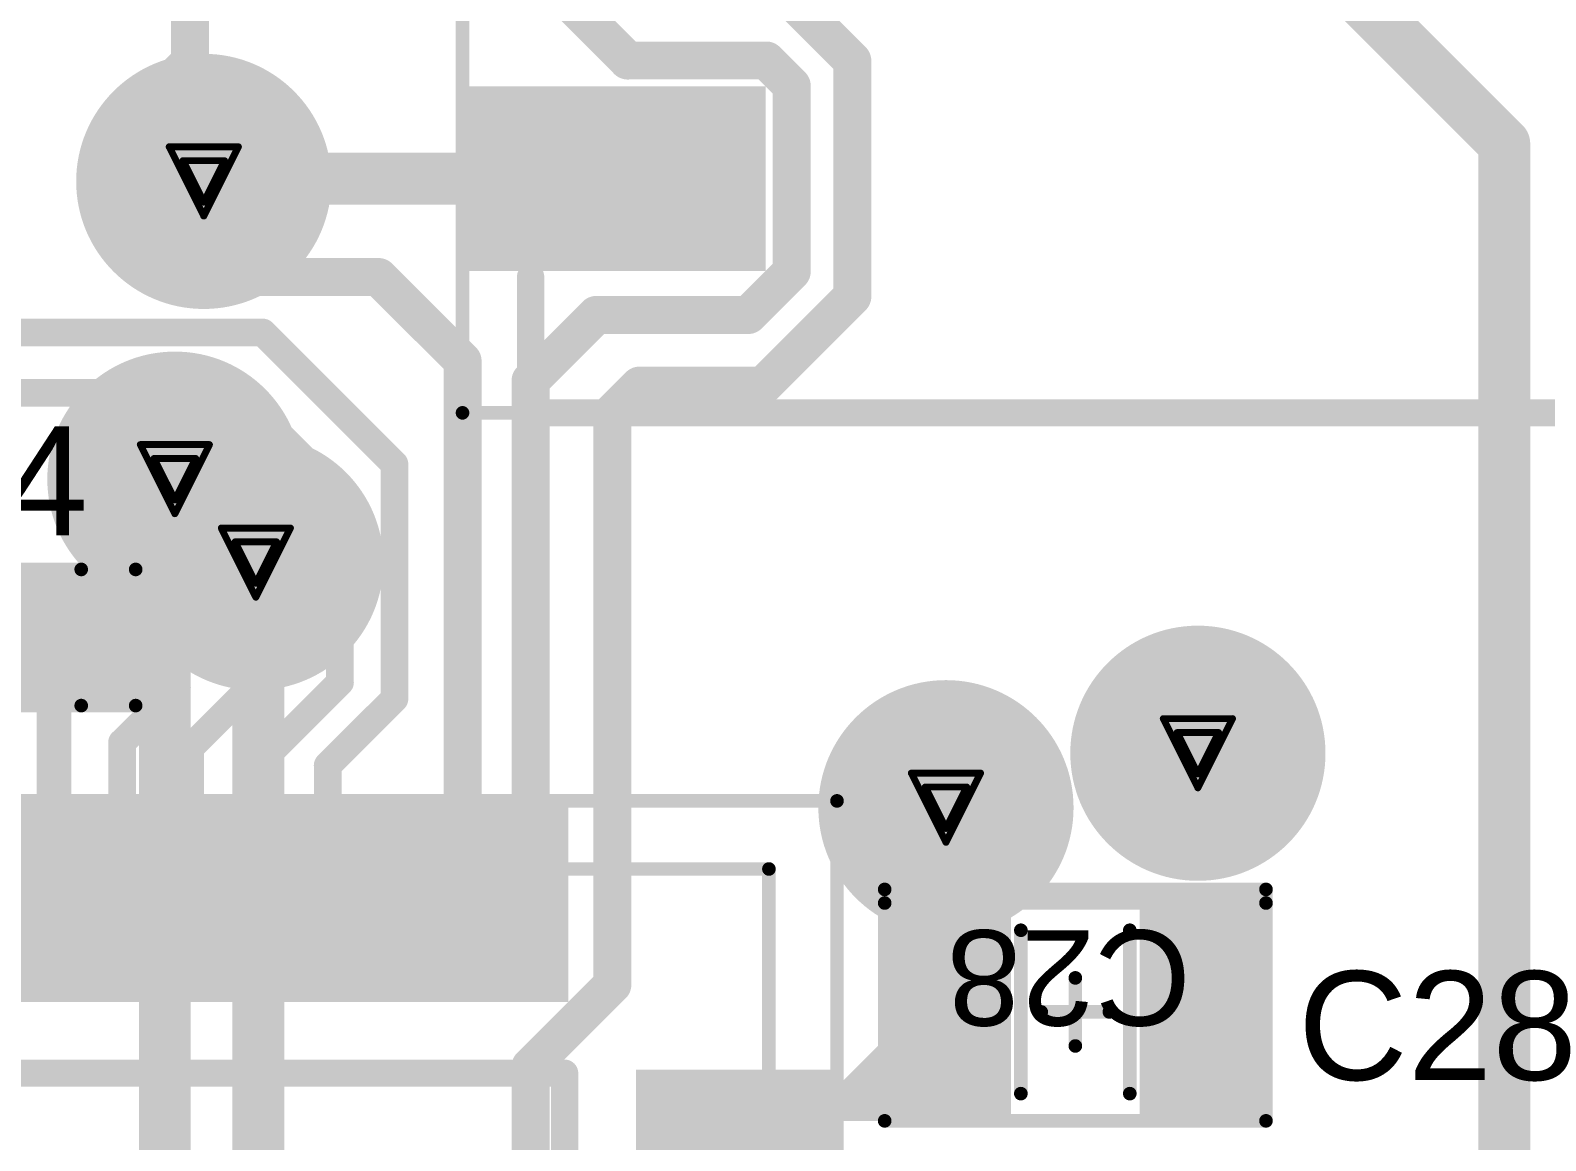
# Model space of a CAD drawing. Header units: inches. Extents: x -21 to 344, y -3 to 240.
# Drawn here: x 59.13 to 70.25, y 50.15 to 58.31 of the extents above; entities that cross this region are included whole.
import ezdxf

# ---------------------------------------------------------------- set-up
doc = ezdxf.new("R2010")
doc.units = ezdxf.units.IN
for name, color, linetype in [('Bottom 3D Body', 216, 'Continuous'), ('Bottom Layer', 5, 'Continuous'), ('Drill Drawing', 1, 'Continuous'), ('Int1 -GND)', 76, 'Continuous'), ('Int2 -PWR)', 16, 'Continuous'), ('Top Component Center', 76, 'Continuous'), ('Top Designator', 56, 'Continuous'), ('Top Layer', 1, 'Continuous'), ('Top Overlay', 2, 'Continuous'), ('Top Paste', 8, 'Continuous'), ('Top Solder', 216, 'Continuous'), ('Via Holes', 16, 'Continuous')]:
    doc.layers.add(name, color=color, linetype=linetype)
doc.styles.add('Arial', font='', dxfattribs={"height": 0.2})
doc.styles.get('Arial').set_extended_font_data('Arial')

# ---------------------------------------------------------------- blocks, each defined once
blk = doc.blocks.new('LQFP48_11')
at = {"layer": 'Top Layer'}
for points in [[(-2.9, 4.85), (-2.6, 4.85), (-2.6, 3.65), (-2.9, 3.65)], [(-4.85, 2.6), (-4.85, 2.9), (-3.65, 2.9), (-3.65, 2.6)], [(-4.85, 2.1), (-4.85, 2.4), (-3.65, 2.4), (-3.65, 2.1)], [(-4.85, 1.6), (-4.85, 1.9), (-3.65, 1.9), (-3.65, 1.6)], [(-4.85, 1.1), (-4.85, 1.4), (-3.65, 1.4), (-3.65, 1.1)], [(-4.85, 0.6), (-4.85, 0.9), (-3.65, 0.9), (-3.65, 0.6)], [(-4.85, 0.1), (-4.85, 0.4), (-3.65, 0.4), (-3.65, 0.1)], [(-4.85, -0.4), (-4.85, -0.1), (-3.65, -0.1), (-3.65, -0.4)], [(-4.85, -0.9), (-4.85, -0.6), (-3.65, -0.6), (-3.65, -0.9)]]:
    blk.add_hatch(color=1, dxfattribs=at).paths.add_polyline_path(points)
at = {"layer": 'Top Paste'}
for points in [[(-3.027, 4.977), (-2.473, 4.977), (-2.473, 3.523), (-3.027, 3.523)], [(-2.527, 4.977), (-1.973, 4.977), (-1.973, 3.523), (-2.527, 3.523)], [(-4.977, 2.473), (-4.977, 3.027), (-3.523, 3.027), (-3.523, 2.473)], [(-4.977, 1.973), (-4.977, 2.527), (-3.523, 2.527), (-3.523, 1.973)], [(-4.977, 1.473), (-4.977, 2.027), (-3.523, 2.027), (-3.523, 1.473)], [(-4.977, 0.973), (-4.977, 1.527), (-3.523, 1.527), (-3.523, 0.973)], [(-4.977, 0.473), (-4.977, 1.027), (-3.523, 1.027), (-3.523, 0.473)], [(-4.977, -0.027), (-4.977, 0.527), (-3.523, 0.527), (-3.523, -0.027)], [(-4.977, -0.527), (-4.977, 0.027), (-3.523, 0.027), (-3.523, -0.527)], [(-4.977, -1.027), (-4.977, -0.473), (-3.523, -0.473), (-3.523, -1.027)]]:
    blk.add_hatch(color=8, dxfattribs=at).paths.add_polyline_path(points)
at = {"layer": 'Top Solder'}
for points in [[(-2.95, 4.9), (-2.55, 4.9), (-2.55, 3.6), (-2.95, 3.6)], [(-4.9, 2.55), (-4.9, 2.95), (-3.6, 2.95), (-3.6, 2.55)], [(-4.9, 2.05), (-4.9, 2.45), (-3.6, 2.45), (-3.6, 2.05)], [(-4.9, 1.55), (-4.9, 1.95), (-3.6, 1.95), (-3.6, 1.55)], [(-4.9, 1.05), (-4.9, 1.45), (-3.6, 1.45), (-3.6, 1.05)], [(-4.9, 0.55), (-4.9, 0.95), (-3.6, 0.95), (-3.6, 0.55)], [(-4.9, 0.05), (-4.9, 0.45), (-3.6, 0.45), (-3.6, 0.05)], [(-4.9, -0.45), (-4.9, -0.05), (-3.6, -0.05), (-3.6, -0.45)], [(-4.9, -0.95), (-4.9, -0.55), (-3.6, -0.55), (-3.6, -0.95)]]:
    blk.add_hatch(color=216, dxfattribs=at).paths.add_polyline_path(points)
at = {"layer": 'Bottom 3D Body'}
for points in [[(-4.5, -4.5, 0.1, 0.1, 0), (-4.5, 4.5, 0.1, 0.1, 0)], [(4.5, 4.5, 0.1, 0.1, 0), (-4.5, 4.5, 0.1, 0.1, 0)]]:
    blk.add_lwpolyline(points, format="xyseb", dxfattribs=at)
blk.add_lwpolyline([(-4.525, 4.5, 0.05, 0.05, 1), (-4.475, 4.5, 0.05, 0.05, 1)], format="xyseb", close=True, dxfattribs=at)
blk.add_lwpolyline([(-4.525, 4.5, 0.05, 0.05, 1), (-4.475, 4.5, 0.05, 0.05, 1)], format="xyseb", close=True, dxfattribs=at)
at = {"layer": 'Top Component Center'}
for points in [[(-5, -5, 0.1, 0.1, 0), (-5, 5, 0.1, 0.1, 0)], [(5, 5, 0.1, 0.1, 0), (-5, 5, 0.1, 0.1, 0)]]:
    blk.add_lwpolyline(points, format="xyseb", dxfattribs=at)
blk.add_lwpolyline([(-5.025, 5, 0.05, 0.05, 1), (-4.975, 5, 0.05, 0.05, 1)], format="xyseb", close=True, dxfattribs=at)
blk.add_lwpolyline([(-5.025, 5, 0.05, 0.05, 1), (-4.975, 5, 0.05, 0.05, 1)], format="xyseb", close=True, dxfattribs=at)
at = {"layer": 'Top Designator'}
for points in [[(-5, -5, 0.1, 0.1, 0), (-5, 5, 0.1, 0.1, 0)], [(5, 5, 0.1, 0.1, 0), (-5, 5, 0.1, 0.1, 0)]]:
    blk.add_lwpolyline(points, format="xyseb", dxfattribs=at)
blk.add_lwpolyline([(-5.025, 5, 0.05, 0.05, 1), (-4.975, 5, 0.05, 0.05, 1)], format="xyseb", close=True, dxfattribs=at)
blk.add_lwpolyline([(-5.025, 5, 0.05, 0.05, 1), (-4.975, 5, 0.05, 0.05, 1)], format="xyseb", close=True, dxfattribs=at)
at = {"layer": 'Top Overlay'}
for points in [[(-3, -2, 0.2, 0.2, 0), (-3, 3, 0.2, 0.2, 0)], [(3, 3, 0.2, 0.2, 0), (-3, 3, 0.2, 0.2, 0)]]:
    blk.add_lwpolyline(points, format="xyseb", dxfattribs=at)
blk.add_lwpolyline([(-3.05, 3, 0.1, 0.1, 1), (-2.95, 3, 0.1, 0.1, 1)], format="xyseb", close=True, dxfattribs=at)
blk.add_lwpolyline([(-3.05, 3, 0.1, 0.1, 1), (-2.95, 3, 0.1, 0.1, 1)], format="xyseb", close=True, dxfattribs=at)
blk = doc.blocks.new('RES_0603_43')
at = {"layer": 'Top Layer'}
for points in [[(-1.283, 0.394), (-0.318, 0.394), (-0.318, -0.394), (-1.283, -0.394)], [(0.318, 0.394), (1.283, 0.394), (1.283, -0.394), (0.318, -0.394)]]:
    blk.add_hatch(color=1, dxfattribs=at).paths.add_polyline_path(points)
at = {"layer": 'Top Paste'}
for points in [[(-1.41, 0.521), (-0.191, 0.521), (-0.191, -0.521), (-1.41, -0.521)], [(0.191, 0.521), (1.41, 0.521), (1.41, -0.521), (0.191, -0.521)]]:
    blk.add_hatch(color=8, dxfattribs=at).paths.add_polyline_path(points)
at = {"layer": 'Top Solder'}
for points in [[(-1.333, 0.444), (-0.268, 0.444), (-0.268, -0.444), (-1.333, -0.444)], [(0.268, 0.444), (1.333, 0.444), (1.333, -0.444), (0.268, -0.444)]]:
    blk.add_hatch(color=216, dxfattribs=at).paths.add_polyline_path(points)
at = {"layer": 'Bottom 3D Body'}
for points in [[(-1, -0.5, 0.1, 0.1, 0), (-1, 0.5, 0.1, 0.1, 0)], [(-1, 0.5, 0.1, 0.1, 0), (1, 0.5, 0.1, 0.1, 0)], [(1, -0.5, 0.1, 0.1, 0), (1, 0.5, 0.1, 0.1, 0)], [(-1, -0.5, 0.1, 0.1, 0), (1, -0.5, 0.1, 0.1, 0)]]:
    blk.add_lwpolyline(points, format="xyseb", dxfattribs=at)
for points in [[(-1.025, 0.5, 0.05, 0.05, 1), (-0.975, 0.5, 0.05, 0.05, 1)], [(-1.025, 0.5, 0.05, 0.05, 1), (-0.975, 0.5, 0.05, 0.05, 1)], [(0.975, 0.5, 0.05, 0.05, 1), (1.025, 0.5, 0.05, 0.05, 1)], [(0.975, 0.5, 0.05, 0.05, 1), (1.025, 0.5, 0.05, 0.05, 1)], [(-1.025, -0.5, 0.05, 0.05, 1), (-0.975, -0.5, 0.05, 0.05, 1)], [(-1.025, -0.5, 0.05, 0.05, 1), (-0.975, -0.5, 0.05, 0.05, 1)], [(0.975, -0.5, 0.05, 0.05, 1), (1.025, -0.5, 0.05, 0.05, 1)], [(0.975, -0.5, 0.05, 0.05, 1), (1.025, -0.5, 0.05, 0.05, 1)]]:
    blk.add_lwpolyline(points, format="xyseb", close=True, dxfattribs=at)
at = {"layer": 'Top Component Center'}
for points in [[(-1.4, 0.5, 0.1, 0.1, 0), (1.4, 0.5, 0.1, 0.1, 0)], [(-1.4, -0.5, 0.1, 0.1, 0), (-1.4, 0.5, 0.1, 0.1, 0)], [(1.4, -0.5, 0.1, 0.1, 0), (1.4, 0.5, 0.1, 0.1, 0)], [(0, -0.2, 0.1, 0.1, 0), (0, 0.2, 0.1, 0.1, 0)], [(-0.2, 0, 0.1, 0.1, 0), (0.2, 0, 0.1, 0.1, 0)], [(-1.4, -0.5, 0.1, 0.1, 0), (1.4, -0.5, 0.1, 0.1, 0)]]:
    blk.add_lwpolyline(points, format="xyseb", dxfattribs=at)
for points in [[(-1.425, 0.5, 0.05, 0.05, 1), (-1.375, 0.5, 0.05, 0.05, 1)], [(-1.425, 0.5, 0.05, 0.05, 1), (-1.375, 0.5, 0.05, 0.05, 1)], [(1.375, 0.5, 0.05, 0.05, 1), (1.425, 0.5, 0.05, 0.05, 1)], [(1.375, 0.5, 0.05, 0.05, 1), (1.425, 0.5, 0.05, 0.05, 1)], [(-0.025, 0.2, 0.05, 0.05, 1), (0.025, 0.2, 0.05, 0.05, 1)], [(-0.225, 0, 0.05, 0.05, 1), (-0.175, 0, 0.05, 0.05, 1)], [(0.175, 0, 0.05, 0.05, 1), (0.225, 0, 0.05, 0.05, 1)], [(-0.025, -0.2, 0.05, 0.05, 1), (0.025, -0.2, 0.05, 0.05, 1)], [(-1.425, -0.5, 0.05, 0.05, 1), (-1.375, -0.5, 0.05, 0.05, 1)], [(-1.425, -0.5, 0.05, 0.05, 1), (-1.375, -0.5, 0.05, 0.05, 1)], [(1.375, -0.5, 0.05, 0.05, 1), (1.425, -0.5, 0.05, 0.05, 1)], [(1.375, -0.5, 0.05, 0.05, 1), (1.425, -0.5, 0.05, 0.05, 1)]]:
    blk.add_lwpolyline(points, format="xyseb", close=True, dxfattribs=at)
at = {"layer": 'Top Designator'}
for points in [[(-1.4, 0.5, 0.1, 0.1, 0), (1.4, 0.5, 0.1, 0.1, 0)], [(-1.4, -0.5, 0.1, 0.1, 0), (-1.4, 0.5, 0.1, 0.1, 0)], [(1.4, -0.5, 0.1, 0.1, 0), (1.4, 0.5, 0.1, 0.1, 0)], [(-1.4, -0.5, 0.1, 0.1, 0), (1.4, -0.5, 0.1, 0.1, 0)]]:
    blk.add_lwpolyline(points, format="xyseb", dxfattribs=at)
for points in [[(-1.425, 0.5, 0.05, 0.05, 1), (-1.375, 0.5, 0.05, 0.05, 1)], [(-1.425, 0.5, 0.05, 0.05, 1), (-1.375, 0.5, 0.05, 0.05, 1)], [(1.375, 0.5, 0.05, 0.05, 1), (1.425, 0.5, 0.05, 0.05, 1)], [(1.375, 0.5, 0.05, 0.05, 1), (1.425, 0.5, 0.05, 0.05, 1)], [(-1.425, -0.5, 0.05, 0.05, 1), (-1.375, -0.5, 0.05, 0.05, 1)], [(-1.425, -0.5, 0.05, 0.05, 1), (-1.375, -0.5, 0.05, 0.05, 1)], [(1.375, -0.5, 0.05, 0.05, 1), (1.425, -0.5, 0.05, 0.05, 1)], [(1.375, -0.5, 0.05, 0.05, 1), (1.425, -0.5, 0.05, 0.05, 1)]]:
    blk.add_lwpolyline(points, format="xyseb", close=True, dxfattribs=at)
at = {"layer": 'Top Overlay'}
for points in [[(-1.4, 0.5, 0.1, 0.1, 0), (1.4, 0.5, 0.1, 0.1, 0)], [(-1.4, -0.5, 0.1, 0.1, 0), (-1.4, 0.5, 0.1, 0.1, 0)], [(1.4, -0.5, 0.1, 0.1, 0), (1.4, 0.5, 0.1, 0.1, 0)], [(-1.4, -0.5, 0.1, 0.1, 0), (1.4, -0.5, 0.1, 0.1, 0)]]:
    blk.add_lwpolyline(points, format="xyseb", dxfattribs=at)
for points in [[(-1.425, 0.5, 0.05, 0.05, 1), (-1.375, 0.5, 0.05, 0.05, 1)], [(-1.425, 0.5, 0.05, 0.05, 1), (-1.375, 0.5, 0.05, 0.05, 1)], [(1.375, 0.5, 0.05, 0.05, 1), (1.425, 0.5, 0.05, 0.05, 1)], [(1.375, 0.5, 0.05, 0.05, 1), (1.425, 0.5, 0.05, 0.05, 1)], [(-1.425, -0.5, 0.05, 0.05, 1), (-1.375, -0.5, 0.05, 0.05, 1)], [(-1.425, -0.5, 0.05, 0.05, 1), (-1.375, -0.5, 0.05, 0.05, 1)], [(1.375, -0.5, 0.05, 0.05, 1), (1.425, -0.5, 0.05, 0.05, 1)], [(1.375, -0.5, 0.05, 0.05, 1), (1.425, -0.5, 0.05, 0.05, 1)]]:
    blk.add_lwpolyline(points, format="xyseb", close=True, dxfattribs=at)
at = {"layer": 'Top Designator', "style": 'Arial'}
blk.add_text('R14', height=0.4, rotation=360, dxfattribs=at).set_placement((-0.8, -0.3))
blk = doc.blocks.new('PINHEADER1X5_RA_65')
at = {"layer": 'Top Layer'}
blk.add_hatch(color=1, dxfattribs=at).paths.add_polyline_path([(-5.63, 1), (-4.53, 1), (-4.53, -1), (-5.63, -1)])
at = {"layer": 'Top Paste'}
blk.add_hatch(color=8, dxfattribs=at).paths.add_polyline_path([(-5.757, 1.127), (-4.403, 1.127), (-4.403, -1.127), (-5.757, -1.127)])
at = {"layer": 'Top Solder'}
blk.add_hatch(color=216, dxfattribs=at).paths.add_polyline_path([(-5.68, 1.05), (-4.48, 1.05), (-4.48, -1.05), (-5.68, -1.05)])
at = {"layer": 'Top Component Center'}
for points in [[(-6.8, 1.1, 0.1, 0.1, 0), (-6.8, -11.7, 0.1, 0.1, 0)], [(-6.8, 1.1, 0.1, 0.1, 0), (6.8, 1.1, 0.1, 0.1, 0)]]:
    blk.add_lwpolyline(points, format="xyseb", dxfattribs=at)
blk.add_lwpolyline([(-6.825, 1.1, 0.05, 0.05, 1), (-6.775, 1.1, 0.05, 0.05, 1)], format="xyseb", close=True, dxfattribs=at)
blk.add_lwpolyline([(-6.825, 1.1, 0.05, 0.05, 1), (-6.775, 1.1, 0.05, 0.05, 1)], format="xyseb", close=True, dxfattribs=at)
at = {"layer": 'Top Designator'}
for points in [[(-6.8, 1.1, 0.1, 0.1, 0), (-6.8, -11.7, 0.1, 0.1, 0)], [(-6.8, 1.1, 0.1, 0.1, 0), (6.8, 1.1, 0.1, 0.1, 0)]]:
    blk.add_lwpolyline(points, format="xyseb", dxfattribs=at)
blk.add_lwpolyline([(-6.825, 1.1, 0.05, 0.05, 1), (-6.775, 1.1, 0.05, 0.05, 1)], format="xyseb", close=True, dxfattribs=at)
blk.add_lwpolyline([(-6.825, 1.1, 0.05, 0.05, 1), (-6.775, 1.1, 0.05, 0.05, 1)], format="xyseb", close=True, dxfattribs=at)
at = {"layer": 'Top Overlay'}
for points in [[(-6.8, 0.6, 0.2, 0.2, 0), (-6.8, -11.7, 0.2, 0.2, 0)], [(-6.8, 0.6, 0.2, 0.2, 0), (-5.8, 0.6, 0.2, 0.2, 0)]]:
    blk.add_lwpolyline(points, format="xyseb", dxfattribs=at)
for points in [[(-6.85, 0.6, 0.1, 0.1, 1), (-6.75, 0.6, 0.1, 0.1, 1)], [(-6.85, 0.6, 0.1, 0.1, 1), (-6.75, 0.6, 0.1, 0.1, 1)], [(-5.85, 0.6, 0.1, 0.1, 1), (-5.75, 0.6, 0.1, 0.1, 1)]]:
    blk.add_lwpolyline(points, format="xyseb", close=True, dxfattribs=at)
blk = doc.blocks.new('CAP_0805_98')
at = {"layer": 'Top Layer'}
for points in [[(-1.3, 0.65), (-0.6, 0.65), (-0.6, -0.65), (-1.3, -0.65)], [(0.6, 0.65), (1.3, 0.65), (1.3, -0.65), (0.6, -0.65)]]:
    blk.add_hatch(color=1, dxfattribs=at).paths.add_polyline_path(points)
at = {"layer": 'Top Paste'}
for points in [[(-1.427, 0.777), (-0.473, 0.777), (-0.473, -0.777), (-1.427, -0.777)], [(0.473, 0.777), (1.427, 0.777), (1.427, -0.777), (0.473, -0.777)]]:
    blk.add_hatch(color=8, dxfattribs=at).paths.add_polyline_path(points)
at = {"layer": 'Top Solder'}
for points in [[(-1.35, 0.7), (-0.55, 0.7), (-0.55, -0.7), (-1.35, -0.7)], [(0.55, 0.7), (1.35, 0.7), (1.35, -0.7), (0.55, -0.7)]]:
    blk.add_hatch(color=216, dxfattribs=at).paths.add_polyline_path(points)
at = {"layer": 'Top Component Center'}
for points in [[(-1.4, 0.8, 0.1, 0.1, 0), (-1.4, -0.9, 0.1, 0.1, 0)], [(1.4, 0.8, 0.1, 0.1, 0), (-1.4, 0.8, 0.1, 0.1, 0)], [(1.4, 0.8, 0.1, 0.1, 0), (1.4, -0.9, 0.1, 0.1, 0)], [(0, 0.25, 0.1, 0.1, 0), (0, -0.25, 0.1, 0.1, 0)], [(0.25, 0, 0.1, 0.1, 0), (-0.25, 0, 0.1, 0.1, 0)], [(1.4, -0.9, 0.1, 0.1, 0), (-1.4, -0.9, 0.1, 0.1, 0)]]:
    blk.add_lwpolyline(points, format="xyseb", dxfattribs=at)
for points in [[(-1.425, 0.8, 0.05, 0.05, 1), (-1.375, 0.8, 0.05, 0.05, 1)], [(-1.425, 0.8, 0.05, 0.05, 1), (-1.375, 0.8, 0.05, 0.05, 1)], [(1.375, 0.8, 0.05, 0.05, 1), (1.425, 0.8, 0.05, 0.05, 1)], [(1.375, 0.8, 0.05, 0.05, 1), (1.425, 0.8, 0.05, 0.05, 1)], [(-0.025, 0.25, 0.05, 0.05, 1), (0.025, 0.25, 0.05, 0.05, 1)], [(-0.275, 0, 0.05, 0.05, 1), (-0.225, 0, 0.05, 0.05, 1)], [(0.225, 0, 0.05, 0.05, 1), (0.275, 0, 0.05, 0.05, 1)], [(-0.025, -0.25, 0.05, 0.05, 1), (0.025, -0.25, 0.05, 0.05, 1)], [(-1.425, -0.9, 0.05, 0.05, 1), (-1.375, -0.9, 0.05, 0.05, 1)], [(-1.425, -0.9, 0.05, 0.05, 1), (-1.375, -0.9, 0.05, 0.05, 1)], [(1.375, -0.9, 0.05, 0.05, 1), (1.425, -0.9, 0.05, 0.05, 1)], [(1.375, -0.9, 0.05, 0.05, 1), (1.425, -0.9, 0.05, 0.05, 1)]]:
    blk.add_lwpolyline(points, format="xyseb", close=True, dxfattribs=at)
at = {"layer": 'Top Designator'}
for points in [[(1.4, 0.8, 0.1, 0.1, 0), (-1.4, 0.8, 0.1, 0.1, 0)], [(-1.4, 0.8, 0.1, 0.1, 0), (-1.4, -0.8, 0.1, 0.1, 0)], [(1.4, 0.8, 0.1, 0.1, 0), (1.4, -0.8, 0.1, 0.1, 0)], [(1.4, -0.8, 0.1, 0.1, 0), (-1.4, -0.8, 0.1, 0.1, 0)]]:
    blk.add_lwpolyline(points, format="xyseb", dxfattribs=at)
for points in [[(-1.425, 0.8, 0.05, 0.05, 1), (-1.375, 0.8, 0.05, 0.05, 1)], [(-1.425, 0.8, 0.05, 0.05, 1), (-1.375, 0.8, 0.05, 0.05, 1)], [(1.375, 0.8, 0.05, 0.05, 1), (1.425, 0.8, 0.05, 0.05, 1)], [(1.375, 0.8, 0.05, 0.05, 1), (1.425, 0.8, 0.05, 0.05, 1)], [(-1.425, -0.8, 0.05, 0.05, 1), (-1.375, -0.8, 0.05, 0.05, 1)], [(-1.425, -0.8, 0.05, 0.05, 1), (-1.375, -0.8, 0.05, 0.05, 1)], [(1.375, -0.8, 0.05, 0.05, 1), (1.425, -0.8, 0.05, 0.05, 1)], [(1.375, -0.8, 0.05, 0.05, 1), (1.425, -0.8, 0.05, 0.05, 1)]]:
    blk.add_lwpolyline(points, format="xyseb", close=True, dxfattribs=at)
at = {"layer": 'Top Overlay'}
for points in [[(-0.4, 0.6, 0.1, 0.1, 0), (-0.4, -0.6, 0.1, 0.1, 0)], [(0.4, 0.6, 0.1, 0.1, 0), (0.4, -0.6, 0.1, 0.1, 0)]]:
    blk.add_lwpolyline(points, format="xyseb", dxfattribs=at)
for points in [[(-0.425, 0.6, 0.05, 0.05, 1), (-0.375, 0.6, 0.05, 0.05, 1)], [(0.375, 0.6, 0.05, 0.05, 1), (0.425, 0.6, 0.05, 0.05, 1)], [(-0.425, -0.6, 0.05, 0.05, 1), (-0.375, -0.6, 0.05, 0.05, 1)], [(0.375, -0.6, 0.05, 0.05, 1), (0.425, -0.6, 0.05, 0.05, 1)]]:
    blk.add_lwpolyline(points, format="xyseb", close=True, dxfattribs=at)
at = {"layer": 'Top Designator', "style": 'Arial'}
blk.add_text('C28', height=0.7, dxfattribs=at).set_placement((-0.85, -0.6))

msp = doc.modelspace()

# ---------------------------------------------------------------- hatches: boundary and pattern name
at = {"layer": 'Bottom Layer'}
h = msp.add_hatch(color=5, dxfattribs=at)
edge = h.paths.add_edge_path()
edge.add_arc((60.4, 57.2), 0.3, 0, 360)
h = msp.add_hatch(color=5, dxfattribs=at)
edge = h.paths.add_edge_path()
edge.add_arc((60.188, 55.013), 0.3, 0, 360)
h = msp.add_hatch(color=5, dxfattribs=at)
edge = h.paths.add_edge_path()
edge.add_arc((60.782, 54.4), 0.3, 0, 360)
h = msp.add_hatch(color=5, dxfattribs=at)
edge = h.paths.add_edge_path()
edge.add_arc((67.7, 53), 0.3, 0, 360)
h = msp.add_hatch(color=5, dxfattribs=at)
edge = h.paths.add_edge_path()
edge.add_arc((65.85, 52.6), 0.3, 0, 360)
at = {"layer": 'Int1 -GND)'}
h = msp.add_hatch(color=7, dxfattribs=at)
edge = h.paths.add_edge_path()
edge.add_arc((60.4, 57.2), 0.937, 0, 360)
h = msp.add_hatch(color=7, dxfattribs=at)
edge = h.paths.add_edge_path()
edge.add_arc((60.188, 55.013), 0.937, 0, 360)
h = msp.add_hatch(color=7, dxfattribs=at)
edge = h.paths.add_edge_path()
edge.add_arc((60.782, 54.4), 0.937, 0, 360)
h = msp.add_hatch(color=7, dxfattribs=at)
edge = h.paths.add_edge_path()
edge.add_arc((65.85, 52.6), 0.937, 0, 360)
at = {"layer": 'Int2 -PWR)'}
h = msp.add_hatch(color=7, dxfattribs=at)
edge = h.paths.add_edge_path()
edge.add_arc((60.188, 55.013), 0.937, 0, 360)
h = msp.add_hatch(color=7, dxfattribs=at)
edge = h.paths.add_edge_path()
edge.add_arc((60.782, 54.4), 0.937, 0, 360)
h = msp.add_hatch(color=7, dxfattribs=at)
edge = h.paths.add_edge_path()
edge.add_arc((67.7, 53), 0.937, 0, 360)
at = {"layer": 'Top Layer'}
h = msp.add_hatch(color=1, dxfattribs=at)
edge = h.paths.add_edge_path()
edge.add_arc((60.4, 57.2), 0.3, 0, 360)
h = msp.add_hatch(color=1, dxfattribs=at)
edge = h.paths.add_edge_path()
edge.add_arc((60.188, 55.013), 0.3, 0, 360)
h = msp.add_hatch(color=1, dxfattribs=at)
edge = h.paths.add_edge_path()
edge.add_arc((60.782, 54.4), 0.3, 0, 360)
h = msp.add_hatch(color=1, dxfattribs=at)
edge = h.paths.add_edge_path()
edge.add_arc((67.7, 53), 0.3, 0, 360)
h = msp.add_hatch(color=1, dxfattribs=at)
edge = h.paths.add_edge_path()
edge.add_arc((65.85, 52.6), 0.3, 0, 360)
msp.add_hatch(color=1, dxfattribs=at).paths.add_polyline_path([(66, 50.3), (63.7, 50.3), (63.7, 50.6), (65.1, 50.6), (65.5, 51), (65.5, 51.7), (66.2, 51.7), (66.2, 50.5)])
at = {"layer": 'Via Holes'}
h = msp.add_hatch(color=7, dxfattribs=at)
edge = h.paths.add_edge_path()
edge.add_arc((60.4, 57.2), 0.175, 0, 360)
h = msp.add_hatch(color=7, dxfattribs=at)
edge = h.paths.add_edge_path()
edge.add_arc((60.188, 55.013), 0.175, 0, 360)
h = msp.add_hatch(color=7, dxfattribs=at)
edge = h.paths.add_edge_path()
edge.add_arc((60.782, 54.4), 0.175, 0, 360)
h = msp.add_hatch(color=7, dxfattribs=at)
edge = h.paths.add_edge_path()
edge.add_arc((67.7, 53), 0.175, 0, 360)
h = msp.add_hatch(color=7, dxfattribs=at)
edge = h.paths.add_edge_path()
edge.add_arc((65.85, 52.6), 0.175, 0, 360)

# ---------------------------------------------------------------- linework, layer by layer
at = {"layer": 'Bottom Layer'}
for points in [[(64.527, 62.9, 0.381, 0.381, 0), (69.95, 57.477, 0.381, 0.381, 0)], [(69.95, 45.85, 0.381, 0.381, 0), (69.95, 57.477, 0.381, 0.381, 0)], [(60.146, 54.971, 0.381, 0.381, 0), (60.188, 55.013, 0.381, 0.381, 0)], [(60.146, 54.708, 0.381, 0.381, 0), (60.146, 54.971, 0.381, 0.381, 0)], [(60.114, 54.677, 0.381, 0.381, 0), (60.146, 54.708, 0.381, 0.381, 0)], [(60.114, 30.814, 0.381, 0.381, 0), (60.114, 54.677, 0.381, 0.381, 0)], [(60.782, 54.4, 0.381, 0.381, 0), (60.8, 54.382, 0.381, 0.381, 0)], [(60.8, 42.732, 0.381, 0.381, 0), (60.8, 54.382, 0.381, 0.381, 0)]]:
    msp.add_lwpolyline(points, format="xyseb", dxfattribs=at)
for points in [[(69.855, 57.477, 0.191, 0.191, 1), (70.045, 57.477, 0.191, 0.191, 1)], [(69.855, 57.477, 0.191, 0.191, 1), (70.045, 57.477, 0.191, 0.191, 1)], [(60.092, 55.013, 0.191, 0.191, 1), (60.283, 55.013, 0.191, 0.191, 1)], [(60.05, 54.971, 0.191, 0.191, 1), (60.241, 54.971, 0.191, 0.191, 1)], [(60.05, 54.971, 0.191, 0.191, 1), (60.241, 54.971, 0.191, 0.191, 1)], [(60.019, 54.677, 0.191, 0.191, 1), (60.209, 54.677, 0.191, 0.191, 1)], [(60.019, 54.677, 0.191, 0.191, 1), (60.209, 54.677, 0.191, 0.191, 1)], [(60.05, 54.708, 0.191, 0.191, 1), (60.241, 54.708, 0.191, 0.191, 1)], [(60.05, 54.708, 0.191, 0.191, 1), (60.241, 54.708, 0.191, 0.191, 1)], [(60.687, 54.4, 0.191, 0.191, 1), (60.878, 54.4, 0.191, 0.191, 1)], [(60.705, 54.382, 0.191, 0.191, 1), (60.895, 54.382, 0.191, 0.191, 1)], [(60.705, 54.382, 0.191, 0.191, 1), (60.895, 54.382, 0.191, 0.191, 1)]]:
    msp.add_lwpolyline(points, format="xyseb", close=True, dxfattribs=at)
at = {"layer": 'Drill Drawing'}
for points in [[(60.146, 57.454, 0.0508, 0.0508, 0), (60.654, 57.454, 0.0508, 0.0508, 0)], [(60.146, 57.454, 0.0508, 0.0508, 0), (60.4, 56.946, 0.0508, 0.0508, 0)], [(60.4, 56.946, 0.0508, 0.0508, 0), (60.654, 57.454, 0.0508, 0.0508, 0)], [(60.248, 57.352, 0.0508, 0.0508, 0), (60.552, 57.352, 0.0508, 0.0508, 0)], [(60.248, 57.352, 0.0508, 0.0508, 0), (60.4, 57.048, 0.0508, 0.0508, 0)], [(60.4, 57.048, 0.0508, 0.0508, 0), (60.552, 57.352, 0.0508, 0.0508, 0)], [(59.934, 55.267, 0.0508, 0.0508, 0), (60.442, 55.267, 0.0508, 0.0508, 0)], [(59.934, 55.267, 0.0508, 0.0508, 0), (60.188, 54.759, 0.0508, 0.0508, 0)], [(60.188, 54.759, 0.0508, 0.0508, 0), (60.442, 55.267, 0.0508, 0.0508, 0)], [(60.035, 55.165, 0.0508, 0.0508, 0), (60.34, 55.165, 0.0508, 0.0508, 0)], [(60.035, 55.165, 0.0508, 0.0508, 0), (60.188, 54.86, 0.0508, 0.0508, 0)], [(60.188, 54.86, 0.0508, 0.0508, 0), (60.34, 55.165, 0.0508, 0.0508, 0)], [(60.528, 54.654, 0.0508, 0.0508, 0), (61.036, 54.654, 0.0508, 0.0508, 0)], [(60.528, 54.654, 0.0508, 0.0508, 0), (60.782, 54.146, 0.0508, 0.0508, 0)], [(60.782, 54.146, 0.0508, 0.0508, 0), (61.036, 54.654, 0.0508, 0.0508, 0)], [(60.63, 54.552, 0.0508, 0.0508, 0), (60.935, 54.552, 0.0508, 0.0508, 0)], [(60.63, 54.552, 0.0508, 0.0508, 0), (60.782, 54.248, 0.0508, 0.0508, 0)], [(60.782, 54.248, 0.0508, 0.0508, 0), (60.935, 54.552, 0.0508, 0.0508, 0)], [(67.446, 53.254, 0.0508, 0.0508, 0), (67.954, 53.254, 0.0508, 0.0508, 0)], [(67.446, 53.254, 0.0508, 0.0508, 0), (67.7, 52.746, 0.0508, 0.0508, 0)], [(67.7, 52.746, 0.0508, 0.0508, 0), (67.954, 53.254, 0.0508, 0.0508, 0)], [(67.548, 53.152, 0.0508, 0.0508, 0), (67.852, 53.152, 0.0508, 0.0508, 0)], [(67.548, 53.152, 0.0508, 0.0508, 0), (67.7, 52.848, 0.0508, 0.0508, 0)], [(67.7, 52.848, 0.0508, 0.0508, 0), (67.852, 53.152, 0.0508, 0.0508, 0)], [(65.596, 52.854, 0.0508, 0.0508, 0), (66.104, 52.854, 0.0508, 0.0508, 0)], [(65.596, 52.854, 0.0508, 0.0508, 0), (65.85, 52.346, 0.0508, 0.0508, 0)], [(65.85, 52.346, 0.0508, 0.0508, 0), (66.104, 52.854, 0.0508, 0.0508, 0)], [(65.698, 52.752, 0.0508, 0.0508, 0), (66.002, 52.752, 0.0508, 0.0508, 0)], [(65.698, 52.752, 0.0508, 0.0508, 0), (65.85, 52.448, 0.0508, 0.0508, 0)], [(65.85, 52.448, 0.0508, 0.0508, 0), (66.002, 52.752, 0.0508, 0.0508, 0)]]:
    msp.add_lwpolyline(points, format="xyseb", dxfattribs=at)
for points in [[(60.133, 57.454, 0.0254, 0.0254, 1), (60.159, 57.454, 0.0254, 0.0254, 1)], [(60.133, 57.454, 0.0254, 0.0254, 1), (60.159, 57.454, 0.0254, 0.0254, 1)], [(60.641, 57.454, 0.0254, 0.0254, 1), (60.667, 57.454, 0.0254, 0.0254, 1)], [(60.641, 57.454, 0.0254, 0.0254, 1), (60.667, 57.454, 0.0254, 0.0254, 1)], [(60.235, 57.352, 0.0254, 0.0254, 1), (60.26, 57.352, 0.0254, 0.0254, 1)], [(60.235, 57.352, 0.0254, 0.0254, 1), (60.26, 57.352, 0.0254, 0.0254, 1)], [(60.54, 57.352, 0.0254, 0.0254, 1), (60.565, 57.352, 0.0254, 0.0254, 1)], [(60.54, 57.352, 0.0254, 0.0254, 1), (60.565, 57.352, 0.0254, 0.0254, 1)], [(60.387, 57.048, 0.0254, 0.0254, 1), (60.413, 57.048, 0.0254, 0.0254, 1)], [(60.387, 57.048, 0.0254, 0.0254, 1), (60.413, 57.048, 0.0254, 0.0254, 1)], [(60.387, 56.946, 0.0254, 0.0254, 1), (60.413, 56.946, 0.0254, 0.0254, 1)], [(60.387, 56.946, 0.0254, 0.0254, 1), (60.413, 56.946, 0.0254, 0.0254, 1)], [(59.921, 55.267, 0.0254, 0.0254, 1), (59.946, 55.267, 0.0254, 0.0254, 1)], [(59.921, 55.267, 0.0254, 0.0254, 1), (59.946, 55.267, 0.0254, 0.0254, 1)], [(60.429, 55.267, 0.0254, 0.0254, 1), (60.454, 55.267, 0.0254, 0.0254, 1)], [(60.429, 55.267, 0.0254, 0.0254, 1), (60.454, 55.267, 0.0254, 0.0254, 1)], [(60.022, 55.165, 0.0254, 0.0254, 1), (60.048, 55.165, 0.0254, 0.0254, 1)], [(60.022, 55.165, 0.0254, 0.0254, 1), (60.048, 55.165, 0.0254, 0.0254, 1)], [(60.327, 55.165, 0.0254, 0.0254, 1), (60.353, 55.165, 0.0254, 0.0254, 1)], [(60.327, 55.165, 0.0254, 0.0254, 1), (60.353, 55.165, 0.0254, 0.0254, 1)], [(60.175, 54.86, 0.0254, 0.0254, 1), (60.2, 54.86, 0.0254, 0.0254, 1)], [(60.175, 54.86, 0.0254, 0.0254, 1), (60.2, 54.86, 0.0254, 0.0254, 1)], [(60.175, 54.759, 0.0254, 0.0254, 1), (60.2, 54.759, 0.0254, 0.0254, 1)], [(60.175, 54.759, 0.0254, 0.0254, 1), (60.2, 54.759, 0.0254, 0.0254, 1)], [(60.516, 54.654, 0.0254, 0.0254, 1), (60.541, 54.654, 0.0254, 0.0254, 1)], [(60.516, 54.654, 0.0254, 0.0254, 1), (60.541, 54.654, 0.0254, 0.0254, 1)], [(61.024, 54.654, 0.0254, 0.0254, 1), (61.049, 54.654, 0.0254, 0.0254, 1)], [(61.024, 54.654, 0.0254, 0.0254, 1), (61.049, 54.654, 0.0254, 0.0254, 1)], [(60.617, 54.552, 0.0254, 0.0254, 1), (60.643, 54.552, 0.0254, 0.0254, 1)], [(60.617, 54.552, 0.0254, 0.0254, 1), (60.643, 54.552, 0.0254, 0.0254, 1)], [(60.922, 54.552, 0.0254, 0.0254, 1), (60.948, 54.552, 0.0254, 0.0254, 1)], [(60.922, 54.552, 0.0254, 0.0254, 1), (60.948, 54.552, 0.0254, 0.0254, 1)], [(60.77, 54.248, 0.0254, 0.0254, 1), (60.795, 54.248, 0.0254, 0.0254, 1)], [(60.77, 54.248, 0.0254, 0.0254, 1), (60.795, 54.248, 0.0254, 0.0254, 1)], [(60.77, 54.146, 0.0254, 0.0254, 1), (60.795, 54.146, 0.0254, 0.0254, 1)], [(60.77, 54.146, 0.0254, 0.0254, 1), (60.795, 54.146, 0.0254, 0.0254, 1)], [(67.433, 53.254, 0.0254, 0.0254, 1), (67.459, 53.254, 0.0254, 0.0254, 1)], [(67.433, 53.254, 0.0254, 0.0254, 1), (67.459, 53.254, 0.0254, 0.0254, 1)], [(67.941, 53.254, 0.0254, 0.0254, 1), (67.967, 53.254, 0.0254, 0.0254, 1)], [(67.941, 53.254, 0.0254, 0.0254, 1), (67.967, 53.254, 0.0254, 0.0254, 1)], [(67.535, 53.152, 0.0254, 0.0254, 1), (67.56, 53.152, 0.0254, 0.0254, 1)], [(67.535, 53.152, 0.0254, 0.0254, 1), (67.56, 53.152, 0.0254, 0.0254, 1)], [(67.84, 53.152, 0.0254, 0.0254, 1), (67.865, 53.152, 0.0254, 0.0254, 1)], [(67.84, 53.152, 0.0254, 0.0254, 1), (67.865, 53.152, 0.0254, 0.0254, 1)], [(65.583, 52.854, 0.0254, 0.0254, 1), (65.609, 52.854, 0.0254, 0.0254, 1)], [(65.583, 52.854, 0.0254, 0.0254, 1), (65.609, 52.854, 0.0254, 0.0254, 1)], [(66.091, 52.854, 0.0254, 0.0254, 1), (66.117, 52.854, 0.0254, 0.0254, 1)], [(66.091, 52.854, 0.0254, 0.0254, 1), (66.117, 52.854, 0.0254, 0.0254, 1)], [(67.687, 52.848, 0.0254, 0.0254, 1), (67.713, 52.848, 0.0254, 0.0254, 1)], [(67.687, 52.848, 0.0254, 0.0254, 1), (67.713, 52.848, 0.0254, 0.0254, 1)], [(65.685, 52.752, 0.0254, 0.0254, 1), (65.71, 52.752, 0.0254, 0.0254, 1)], [(65.685, 52.752, 0.0254, 0.0254, 1), (65.71, 52.752, 0.0254, 0.0254, 1)], [(65.99, 52.752, 0.0254, 0.0254, 1), (66.015, 52.752, 0.0254, 0.0254, 1)], [(65.99, 52.752, 0.0254, 0.0254, 1), (66.015, 52.752, 0.0254, 0.0254, 1)], [(67.687, 52.746, 0.0254, 0.0254, 1), (67.713, 52.746, 0.0254, 0.0254, 1)], [(67.687, 52.746, 0.0254, 0.0254, 1), (67.713, 52.746, 0.0254, 0.0254, 1)], [(65.837, 52.448, 0.0254, 0.0254, 1), (65.863, 52.448, 0.0254, 0.0254, 1)], [(65.837, 52.448, 0.0254, 0.0254, 1), (65.863, 52.448, 0.0254, 0.0254, 1)], [(65.837, 52.346, 0.0254, 0.0254, 1), (65.863, 52.346, 0.0254, 0.0254, 1)], [(65.837, 52.346, 0.0254, 0.0254, 1), (65.863, 52.346, 0.0254, 0.0254, 1)]]:
    msp.add_lwpolyline(points, format="xyseb", close=True, dxfattribs=at)
at = {"layer": 'Int1 -GND)'}
for points in [[(67.466, 53.642, 0.254, 0.254, -0.176327), (67.934, 53.642, 0.254, 0.254, 0)], [(67.058, 52.766, 0.254, 0.254, -0.176327), (67.058, 53.234, 0.254, 0.254, 0)], [(68.342, 53.234, 0.254, 0.254, -0.176327), (68.342, 52.766, 0.254, 0.254, 0)], [(67.934, 52.358, 0.254, 0.254, -0.176327), (67.466, 52.358, 0.254, 0.254, 0)]]:
    msp.add_lwpolyline(points, format="xyseb", dxfattribs=at)
for points in [[(67.403, 53.642, 0.127, 0.127, 1), (67.53, 53.642, 0.127, 0.127, 1)], [(67.87, 53.642, 0.127, 0.127, 1), (67.997, 53.642, 0.127, 0.127, 1)], [(66.995, 53.234, 0.127, 0.127, 1), (67.122, 53.234, 0.127, 0.127, 1)], [(68.278, 53.234, 0.127, 0.127, 1), (68.405, 53.234, 0.127, 0.127, 1)], [(66.995, 52.766, 0.127, 0.127, 1), (67.122, 52.766, 0.127, 0.127, 1)], [(68.278, 52.766, 0.127, 0.127, 1), (68.405, 52.766, 0.127, 0.127, 1)], [(67.403, 52.358, 0.127, 0.127, 1), (67.53, 52.358, 0.127, 0.127, 1)], [(67.87, 52.358, 0.127, 0.127, 1), (67.997, 52.358, 0.127, 0.127, 1)]]:
    msp.add_lwpolyline(points, format="xyseb", close=True, dxfattribs=at)
at = {"layer": 'Int2 -PWR)'}
for points in [[(60.166, 57.842, 0.254, 0.254, -0.176327), (60.634, 57.842, 0.254, 0.254, 0)], [(59.758, 56.966, 0.254, 0.254, -0.176327), (59.758, 57.434, 0.254, 0.254, 0)], [(61.042, 57.434, 0.254, 0.254, -0.176327), (61.042, 56.966, 0.254, 0.254, 0)], [(60.634, 56.558, 0.254, 0.254, -0.176327), (60.166, 56.558, 0.254, 0.254, 0)], [(65.616, 53.242, 0.254, 0.254, -0.176327), (66.084, 53.242, 0.254, 0.254, 0)], [(65.208, 52.366, 0.254, 0.254, -0.176327), (65.208, 52.834, 0.254, 0.254, 0)], [(66.492, 52.834, 0.254, 0.254, -0.176327), (66.492, 52.366, 0.254, 0.254, 0)], [(66.084, 51.958, 0.254, 0.254, -0.176327), (65.616, 51.958, 0.254, 0.254, 0)]]:
    msp.add_lwpolyline(points, format="xyseb", dxfattribs=at)
for points in [[(60.103, 57.842, 0.127, 0.127, 1), (60.23, 57.842, 0.127, 0.127, 1)], [(60.57, 57.842, 0.127, 0.127, 1), (60.697, 57.842, 0.127, 0.127, 1)], [(59.695, 57.434, 0.127, 0.127, 1), (59.822, 57.434, 0.127, 0.127, 1)], [(60.978, 57.434, 0.127, 0.127, 1), (61.105, 57.434, 0.127, 0.127, 1)], [(59.695, 56.966, 0.127, 0.127, 1), (59.822, 56.966, 0.127, 0.127, 1)], [(60.978, 56.966, 0.127, 0.127, 1), (61.105, 56.966, 0.127, 0.127, 1)], [(60.103, 56.558, 0.127, 0.127, 1), (60.23, 56.558, 0.127, 0.127, 1)], [(60.57, 56.558, 0.127, 0.127, 1), (60.697, 56.558, 0.127, 0.127, 1)], [(65.553, 53.242, 0.127, 0.127, 1), (65.68, 53.242, 0.127, 0.127, 1)], [(66.02, 53.242, 0.127, 0.127, 1), (66.147, 53.242, 0.127, 0.127, 1)], [(65.145, 52.834, 0.127, 0.127, 1), (65.272, 52.834, 0.127, 0.127, 1)], [(66.428, 52.834, 0.127, 0.127, 1), (66.555, 52.834, 0.127, 0.127, 1)], [(65.145, 52.366, 0.127, 0.127, 1), (65.272, 52.366, 0.127, 0.127, 1)], [(66.428, 52.366, 0.127, 0.127, 1), (66.555, 52.366, 0.127, 0.127, 1)], [(65.553, 51.958, 0.127, 0.127, 1), (65.68, 51.958, 0.127, 0.127, 1)], [(66.02, 51.958, 0.127, 0.127, 1), (66.147, 51.958, 0.127, 0.127, 1)]]:
    msp.add_lwpolyline(points, format="xyseb", close=True, dxfattribs=at)
at = {"layer": 'Top Layer'}
for points in [[(60.3, 58.081, 0.279, 0.279, 0), (60.3, 62.9, 0.279, 0.279, 0)], [(63.056, 58.545, 0.279, 0.279, 0), (63.513, 58.088, 0.279, 0.279, 0)], [(64.716, 58.532, 0.279, 0.279, 0), (65.162, 58.086, 0.279, 0.279, 0)], [(59.783, 57.563, 0.279, 0.279, 0), (60.3, 58.081, 0.279, 0.279, 0)], [(63.513, 58.088, 0.279, 0.279, 0), (64.532, 58.088, 0.279, 0.279, 0)], [(64.532, 58.088, 0.279, 0.279, 0), (64.718, 57.902, 0.279, 0.279, 0)], [(65.162, 56.354, 0.279, 0.279, 0), (65.162, 58.086, 0.279, 0.279, 0)], [(64.718, 56.538, 0.279, 0.279, 0), (64.718, 57.902, 0.279, 0.279, 0)], [(59.783, 56.944, 0.279, 0.279, 0), (59.783, 57.563, 0.279, 0.279, 0)], [(60.4, 57.2, 0.381, 0.381, 0), (60.42, 57.22, 0.381, 0.381, 0)], [(60.42, 57.22, 0.381, 0.381, 0), (63.4, 57.22, 0.381, 0.381, 0)], [(59.783, 56.944, 0.279, 0.279, 0), (60.23, 56.497, 0.279, 0.279, 0)], [(64.398, 56.219, 0.279, 0.279, 0), (64.718, 56.538, 0.279, 0.279, 0)], [(60.23, 56.497, 0.279, 0.279, 0), (61.684, 56.497, 0.279, 0.279, 0)], [(61.684, 56.497, 0.279, 0.279, 0), (62.3, 55.881, 0.279, 0.279, 0)], [(64.508, 55.7, 0.279, 0.279, 0), (65.162, 56.354, 0.279, 0.279, 0)], [(62.8, 55.736, 0.279, 0.279, 0), (63.283, 56.219, 0.279, 0.279, 0)], [(63.283, 56.219, 0.279, 0.279, 0), (64.398, 56.219, 0.279, 0.279, 0)], [(57.8, 56.09, 0.203, 0.203, 0), (60.833, 56.09, 0.203, 0.203, 0)], [(60.833, 56.09, 0.203, 0.203, 0), (61.8, 55.123, 0.203, 0.203, 0)], [(62.3, 51.9, 0.279, 0.279, 0), (62.3, 55.881, 0.279, 0.279, 0)], [(62.8, 51.9, 0.279, 0.279, 0), (62.8, 55.736, 0.279, 0.279, 0)], [(63.4, 55.5, 0.279, 0.279, 0), (63.6, 55.7, 0.279, 0.279, 0)], [(63.6, 55.7, 0.279, 0.279, 0), (64.508, 55.7, 0.279, 0.279, 0)], [(57.311, 55.646, 0.203, 0.203, 0), (60.649, 55.646, 0.203, 0.203, 0)], [(60.649, 55.646, 0.203, 0.203, 0), (61.4, 54.895, 0.203, 0.203, 0)], [(63.4, 51.3, 0.279, 0.279, 0), (63.4, 55.5, 0.279, 0.279, 0)], [(61.8, 53.4, 0.203, 0.203, 0), (61.8, 55.123, 0.203, 0.203, 0)], [(60.188, 55.013, 0.203, 0.203, 0), (60.203, 54.997, 0.203, 0.203, 0)], [(60.203, 53.482, 0.203, 0.203, 0), (60.203, 54.997, 0.203, 0.203, 0)], [(61.4, 53.521, 0.203, 0.203, 0), (61.4, 54.895, 0.203, 0.203, 0)], [(60.782, 54.4, 0.203, 0.203, 0), (60.8, 54.382, 0.203, 0.203, 0)], [(60.8, 53.54, 0.203, 0.203, 0), (60.8, 54.382, 0.203, 0.203, 0)], [(59.3, 52.881, 0.254, 0.254, 0), (59.3, 53.85, 0.254, 0.254, 0)], [(60.3, 53.04, 0.203, 0.203, 0), (60.8, 53.54, 0.203, 0.203, 0)], [(59.8, 53.079, 0.203, 0.203, 0), (60.203, 53.482, 0.203, 0.203, 0)], [(60.8, 52.921, 0.203, 0.203, 0), (61.4, 53.521, 0.203, 0.203, 0)], [(61.31, 52.91, 0.203, 0.203, 0), (61.8, 53.4, 0.203, 0.203, 0)], [(59.8, 51.9, 0.203, 0.203, 0), (59.8, 53.079, 0.203, 0.203, 0)], [(60.3, 51.9, 0.203, 0.203, 0), (60.3, 53.04, 0.203, 0.203, 0)], [(59.3, 52.881, 0.254, 0.254, 0), (59.3, 52.881, 0.254, 0.254, 0)], [(59.3, 51.9, 0.254, 0.254, 0), (59.3, 52.881, 0.254, 0.254, 0)], [(60.8, 51.9, 0.203, 0.203, 0), (60.8, 52.921, 0.203, 0.203, 0)], [(61.31, 51.91, 0.203, 0.203, 0), (61.31, 52.91, 0.203, 0.203, 0)], [(65.85, 52.6, 0.381, 0.381, 0), (65.85, 52.6, 0.381, 0.381, 0)], [(65.85, 51.1, 0.381, 0.381, 0), (65.85, 52.6, 0.381, 0.381, 0)], [(61.3, 51.9, 0.203, 0.203, 0), (61.31, 51.91, 0.203, 0.203, 0)], [(62.8, 50.7, 0.279, 0.279, 0), (63.4, 51.3, 0.279, 0.279, 0)], [(65.85, 51.1, 0.381, 0.381, 0), (65.85, 51.1, 0.381, 0.381, 0)], [(62.8, 49.919, 0.279, 0.279, 0), (62.8, 50.7, 0.279, 0.279, 0)]]:
    msp.add_lwpolyline(points, format="xyseb", dxfattribs=at)
for points in [[(60.23, 58.081, 0.14, 0.14, 1), (60.37, 58.081, 0.14, 0.14, 1)], [(60.23, 58.081, 0.14, 0.14, 1), (60.37, 58.081, 0.14, 0.14, 1)], [(63.443, 58.088, 0.14, 0.14, 1), (63.583, 58.088, 0.14, 0.14, 1)], [(63.443, 58.088, 0.14, 0.14, 1), (63.583, 58.088, 0.14, 0.14, 1)], [(64.462, 58.088, 0.14, 0.14, 1), (64.601, 58.088, 0.14, 0.14, 1)], [(64.462, 58.088, 0.14, 0.14, 1), (64.601, 58.088, 0.14, 0.14, 1)], [(65.092, 58.086, 0.14, 0.14, 1), (65.232, 58.086, 0.14, 0.14, 1)], [(65.092, 58.086, 0.14, 0.14, 1), (65.232, 58.086, 0.14, 0.14, 1)], [(64.648, 57.902, 0.14, 0.14, 1), (64.787, 57.902, 0.14, 0.14, 1)], [(64.648, 57.902, 0.14, 0.14, 1), (64.787, 57.902, 0.14, 0.14, 1)], [(59.713, 57.563, 0.14, 0.14, 1), (59.852, 57.563, 0.14, 0.14, 1)], [(59.713, 57.563, 0.14, 0.14, 1), (59.852, 57.563, 0.14, 0.14, 1)], [(60.305, 57.2, 0.191, 0.191, 1), (60.495, 57.2, 0.191, 0.191, 1)], [(60.325, 57.22, 0.191, 0.191, 1), (60.515, 57.22, 0.191, 0.191, 1)], [(60.325, 57.22, 0.191, 0.191, 1), (60.515, 57.22, 0.191, 0.191, 1)], [(63.305, 57.22, 0.191, 0.191, 1), (63.495, 57.22, 0.191, 0.191, 1)], [(59.713, 56.944, 0.14, 0.14, 1), (59.852, 56.944, 0.14, 0.14, 1)], [(59.713, 56.944, 0.14, 0.14, 1), (59.852, 56.944, 0.14, 0.14, 1)], [(64.648, 56.538, 0.14, 0.14, 1), (64.787, 56.538, 0.14, 0.14, 1)], [(64.648, 56.538, 0.14, 0.14, 1), (64.787, 56.538, 0.14, 0.14, 1)], [(60.16, 56.497, 0.14, 0.14, 1), (60.3, 56.497, 0.14, 0.14, 1)], [(60.16, 56.497, 0.14, 0.14, 1), (60.3, 56.497, 0.14, 0.14, 1)], [(61.614, 56.497, 0.14, 0.14, 1), (61.754, 56.497, 0.14, 0.14, 1)], [(61.614, 56.497, 0.14, 0.14, 1), (61.754, 56.497, 0.14, 0.14, 1)], [(65.092, 56.354, 0.14, 0.14, 1), (65.232, 56.354, 0.14, 0.14, 1)], [(65.092, 56.354, 0.14, 0.14, 1), (65.232, 56.354, 0.14, 0.14, 1)], [(63.213, 56.219, 0.14, 0.14, 1), (63.353, 56.219, 0.14, 0.14, 1)], [(63.213, 56.219, 0.14, 0.14, 1), (63.353, 56.219, 0.14, 0.14, 1)], [(64.328, 56.219, 0.14, 0.14, 1), (64.468, 56.219, 0.14, 0.14, 1)], [(64.328, 56.219, 0.14, 0.14, 1), (64.468, 56.219, 0.14, 0.14, 1)], [(60.782, 56.09, 0.102, 0.102, 1), (60.884, 56.09, 0.102, 0.102, 1)], [(60.782, 56.09, 0.102, 0.102, 1), (60.884, 56.09, 0.102, 0.102, 1)], [(62.23, 55.881, 0.14, 0.14, 1), (62.37, 55.881, 0.14, 0.14, 1)], [(62.23, 55.881, 0.14, 0.14, 1), (62.37, 55.881, 0.14, 0.14, 1)], [(62.73, 55.736, 0.14, 0.14, 1), (62.87, 55.736, 0.14, 0.14, 1)], [(62.73, 55.736, 0.14, 0.14, 1), (62.87, 55.736, 0.14, 0.14, 1)], [(63.53, 55.7, 0.14, 0.14, 1), (63.67, 55.7, 0.14, 0.14, 1)], [(63.53, 55.7, 0.14, 0.14, 1), (63.67, 55.7, 0.14, 0.14, 1)], [(64.438, 55.7, 0.14, 0.14, 1), (64.577, 55.7, 0.14, 0.14, 1)], [(64.438, 55.7, 0.14, 0.14, 1), (64.577, 55.7, 0.14, 0.14, 1)], [(60.598, 55.646, 0.102, 0.102, 1), (60.699, 55.646, 0.102, 0.102, 1)], [(60.598, 55.646, 0.102, 0.102, 1), (60.699, 55.646, 0.102, 0.102, 1)], [(63.33, 55.5, 0.14, 0.14, 1), (63.47, 55.5, 0.14, 0.14, 1)], [(63.33, 55.5, 0.14, 0.14, 1), (63.47, 55.5, 0.14, 0.14, 1)], [(61.749, 55.123, 0.102, 0.102, 1), (61.851, 55.123, 0.102, 0.102, 1)], [(61.749, 55.123, 0.102, 0.102, 1), (61.851, 55.123, 0.102, 0.102, 1)], [(60.137, 55.013, 0.102, 0.102, 1), (60.238, 55.013, 0.102, 0.102, 1)], [(60.152, 54.997, 0.102, 0.102, 1), (60.254, 54.997, 0.102, 0.102, 1)], [(60.152, 54.997, 0.102, 0.102, 1), (60.254, 54.997, 0.102, 0.102, 1)], [(61.349, 54.895, 0.102, 0.102, 1), (61.451, 54.895, 0.102, 0.102, 1)], [(61.349, 54.895, 0.102, 0.102, 1), (61.451, 54.895, 0.102, 0.102, 1)], [(60.732, 54.4, 0.102, 0.102, 1), (60.833, 54.4, 0.102, 0.102, 1)], [(60.749, 54.382, 0.102, 0.102, 1), (60.851, 54.382, 0.102, 0.102, 1)], [(60.749, 54.382, 0.102, 0.102, 1), (60.851, 54.382, 0.102, 0.102, 1)], [(59.236, 53.85, 0.127, 0.127, 1), (59.363, 53.85, 0.127, 0.127, 1)], [(60.749, 53.54, 0.102, 0.102, 1), (60.851, 53.54, 0.102, 0.102, 1)], [(60.749, 53.54, 0.102, 0.102, 1), (60.851, 53.54, 0.102, 0.102, 1)], [(60.152, 53.482, 0.102, 0.102, 1), (60.254, 53.482, 0.102, 0.102, 1)], [(60.152, 53.482, 0.102, 0.102, 1), (60.254, 53.482, 0.102, 0.102, 1)], [(61.349, 53.521, 0.102, 0.102, 1), (61.451, 53.521, 0.102, 0.102, 1)], [(61.349, 53.521, 0.102, 0.102, 1), (61.451, 53.521, 0.102, 0.102, 1)], [(61.749, 53.4, 0.102, 0.102, 1), (61.851, 53.4, 0.102, 0.102, 1)], [(61.749, 53.4, 0.102, 0.102, 1), (61.851, 53.4, 0.102, 0.102, 1)], [(59.749, 53.079, 0.102, 0.102, 1), (59.851, 53.079, 0.102, 0.102, 1)], [(59.749, 53.079, 0.102, 0.102, 1), (59.851, 53.079, 0.102, 0.102, 1)], [(60.249, 53.04, 0.102, 0.102, 1), (60.351, 53.04, 0.102, 0.102, 1)], [(60.249, 53.04, 0.102, 0.102, 1), (60.351, 53.04, 0.102, 0.102, 1)], [(59.236, 52.881, 0.127, 0.127, 1), (59.363, 52.881, 0.127, 0.127, 1)], [(59.236, 52.881, 0.127, 0.127, 1), (59.363, 52.881, 0.127, 0.127, 1)], [(59.236, 52.881, 0.127, 0.127, 1), (59.363, 52.881, 0.127, 0.127, 1)], [(59.236, 52.881, 0.127, 0.127, 1), (59.363, 52.881, 0.127, 0.127, 1)], [(60.749, 52.921, 0.102, 0.102, 1), (60.851, 52.921, 0.102, 0.102, 1)], [(60.749, 52.921, 0.102, 0.102, 1), (60.851, 52.921, 0.102, 0.102, 1)], [(61.259, 52.91, 0.102, 0.102, 1), (61.361, 52.91, 0.102, 0.102, 1)], [(61.259, 52.91, 0.102, 0.102, 1), (61.361, 52.91, 0.102, 0.102, 1)], [(65.755, 52.6, 0.191, 0.191, 1), (65.945, 52.6, 0.191, 0.191, 1)], [(65.755, 52.6, 0.191, 0.191, 1), (65.945, 52.6, 0.191, 0.191, 1)], [(65.755, 52.6, 0.191, 0.191, 1), (65.945, 52.6, 0.191, 0.191, 1)], [(59.236, 51.9, 0.127, 0.127, 1), (59.363, 51.9, 0.127, 0.127, 1)], [(59.749, 51.9, 0.102, 0.102, 1), (59.851, 51.9, 0.102, 0.102, 1)], [(60.249, 51.9, 0.102, 0.102, 1), (60.351, 51.9, 0.102, 0.102, 1)], [(60.749, 51.9, 0.102, 0.102, 1), (60.851, 51.9, 0.102, 0.102, 1)], [(61.249, 51.9, 0.102, 0.102, 1), (61.351, 51.9, 0.102, 0.102, 1)], [(61.259, 51.91, 0.102, 0.102, 1), (61.361, 51.91, 0.102, 0.102, 1)], [(61.259, 51.91, 0.102, 0.102, 1), (61.361, 51.91, 0.102, 0.102, 1)], [(62.23, 51.9, 0.14, 0.14, 1), (62.37, 51.9, 0.14, 0.14, 1)], [(62.73, 51.9, 0.14, 0.14, 1), (62.87, 51.9, 0.14, 0.14, 1)], [(63.33, 51.3, 0.14, 0.14, 1), (63.47, 51.3, 0.14, 0.14, 1)], [(63.33, 51.3, 0.14, 0.14, 1), (63.47, 51.3, 0.14, 0.14, 1)], [(65.755, 51.1, 0.191, 0.191, 1), (65.945, 51.1, 0.191, 0.191, 1)], [(65.755, 51.1, 0.191, 0.191, 1), (65.945, 51.1, 0.191, 0.191, 1)], [(65.755, 51.1, 0.191, 0.191, 1), (65.945, 51.1, 0.191, 0.191, 1)], [(62.73, 50.7, 0.14, 0.14, 1), (62.87, 50.7, 0.14, 0.14, 1)], [(62.73, 50.7, 0.14, 0.14, 1), (62.87, 50.7, 0.14, 0.14, 1)]]:
    msp.add_lwpolyline(points, format="xyseb", close=True, dxfattribs=at)

# ---------------------------------------------------------------- block references
for name, p, rotation in [('PINHEADER1X5_RA_65', (63.4, 62.3), 90), ('LQFP48_11', (60.05, 47.65), 270), ('CAP_0805_98', (66.8, 51.1), 180)]:
    msp.add_blockref(name, p, dxfattribs=dict(rotation=rotation))
msp.add_blockref('RES_0603_43', (58.5, 53.85))

# ---------------------------------------------------------------- texts
at = {"layer": 'Top Overlay', "style": 'Arial'}
for s, p in [('R14', (57.5, 54.6)), ('C28', (68.434, 50.6))]:
    msp.add_text(s, height=0.8, dxfattribs=at).set_placement(p)

doc.saveas('drawing.dxf')
